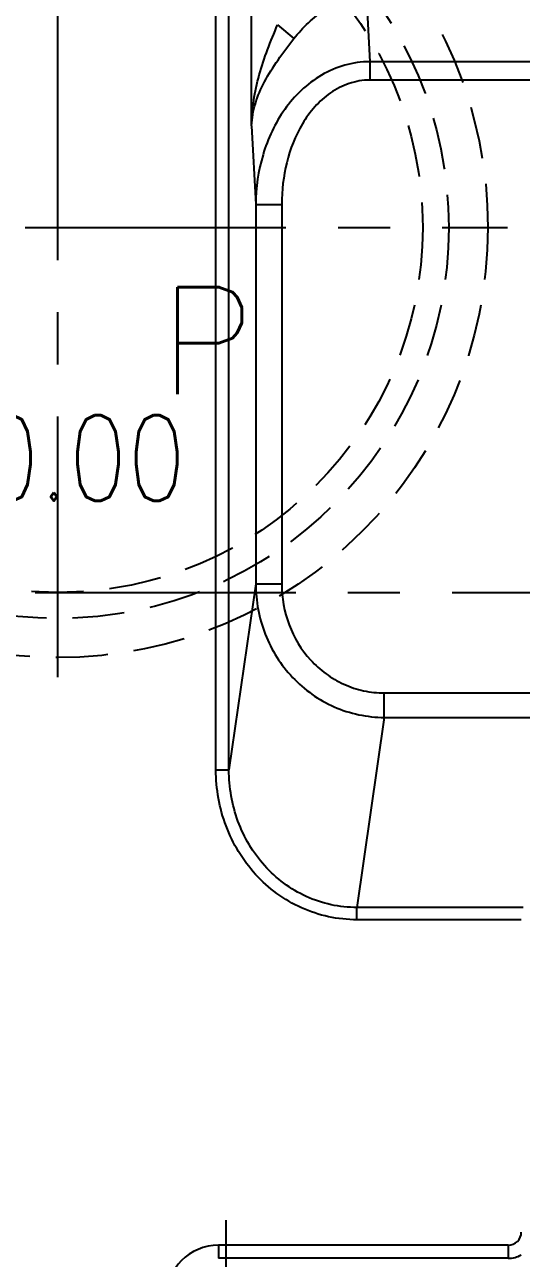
# Model space of a CAD drawing. Header units: millimetres. Extents: x 27275 to 28529, y -21406 to -20519.
# Drawn here: x 27836.45 to 27855.51, y -20735.84 to -20688.5 of the extents above; entities that cross this region are included whole.
import ezdxf

# ---------------------------------------------------------------- set-up
doc = ezdxf.new("R2010")
doc.units = ezdxf.units.MM
doc.header["$LTSCALE"] = 8
for name, pattern in [('CENTER', [2, 1.25, -0.25, 0.25, -0.25]), ('CENTER2', [1.125, 0.75, -0.125, 0.125, -0.125]), ('HIDDEN', [0.375, 0.25, -0.125])]:
    doc.linetypes.add(name, pattern=pattern)
for name, color, linetype in [('Cav-cor', 30, 'Continuous'), ('CL', 1, 'Continuous'), ('PIN', 5, 'Continuous'), ('PRODUCT', 1, 'Continuous'), ('SP', 3, 'Continuous')]:
    doc.layers.add(name, color=color, linetype=linetype)
doc.styles.get("Standard").update_dxf_attribs({"font": 'txt.shx', "width": 0.8, "bigfont": 'chineset.shx'})

# ---------------------------------------------------------------- blocks, each defined once
blk = doc.blocks.new('20160826.095208')
at = {"layer": 'SP', "linetype": 'CENTER'}
for p, q in [((0, -17.25), (0, 17.25)), ((-17.25, 0), (17.25, 0))]:
    blk.add_line(p, q, dxfattribs=at)
at = {"layer": 'SP', "linetype": 'HIDDEN'}
for radius in [16.5, 15, 14]:
    blk.add_circle((0, 0), radius, dxfattribs=at)
at = {"layer": 'SP'}
for s, p in [('S', (-5.456, 1.995)), ('P', (3.888, -6.392))]:
    blk.add_text(s, height=4.111, dxfattribs=at).set_placement(p)
at = {"layer": 'SP', "color": 6, "insert": (-1.275, -8.844), "char_height": 3.2812, "attachment_point": 5}
blk.add_mtext('Ø30.00', dxfattribs=at)

msp = doc.modelspace()

# ---------------------------------------------------------------- linework, layer by layer
at = {"layer": 'Cav-cor', "color": 241}
for p, q in [((27843.791, -20717.096), (27843.791, -20662.29)), ((27844.29, -20717.096), (27844.29, -20662.29)), ((27845.16, -20692.377), (27845.16, -20663.159)), ((27849.564, -20687.489), (27849.691, -20689.921)), ((27846.158, -20688.501), (27846.785, -20689.035)), ((27849.691, -20689.921), (27849.691, -20690.628)), ((27860.75, -20689.921), (27849.691, -20689.921)), ((27860.75, -20690.628), (27849.691, -20690.628)), ((27845.16, -20692.377), (27845.318, -20695.395)), ((27845.318, -20695.395), (27845.318, -20709.962)), ((27845.318, -20695.395), (27846.316, -20695.395)), ((27846.316, -20695.395), (27846.316, -20709.962)), ((27845.318, -20709.962), (27844.29, -20717.096)), ((27845.318, -20709.962), (27846.316, -20709.962)), ((27850.25, -20715.082), (27850.25, -20714.143)), ((27850.25, -20714.143), (27860.75, -20714.143)), ((27850.25, -20715.082), (27849.2, -20722.375)), ((27850.25, -20715.082), (27860.533, -20715.082)), ((27843.791, -20717.096), (27844.29, -20717.096)), ((27849.2, -20722.845), (27849.2, -20722.375)), ((27855.579, -20722.375), (27849.2, -20722.375)), ((27855.508, -20722.845), (27849.2, -20722.845)), ((27843.892, -20735.335), (27843.892, -20735.838)), ((27855.005, -20735.335), (27843.892, -20735.335)), ((27855.005, -20735.335), (27855.005, -20735.838)), ((27855.005, -20735.838), (27843.892, -20735.838))]:
    msp.add_line(p, q, dxfattribs=at)
for centre, radius, start, end in [((27855.005, -20734.832), 0.503, 270, 0), ((27843.892, -20737.347), 2.012, 90, 180), ((27855.005, -20734.832), 1.006, 270, 299.9999)]:
    msp.add_arc(centre, radius, start, end, dxfattribs=at)
for points, knots in [([(27846.785, -20689.035), (27846.951, -20688.818), (27847.319, -20688.406), (27847.977, -20687.903), (27848.737, -20687.565), (27849.29, -20687.487), (27849.564, -20687.489)], [0, 0, 0, 0, 0.249909, 0.49991, 0.749955, 1, 1, 1, 1]), ([(27845.16, -20692.377), (27845.166, -20692.051), (27845.224, -20691.393), (27845.437, -20690.417), (27845.759, -20689.451), (27846.023, -20688.819), (27846.158, -20688.501)], [0, 0, 0, 0, 0.242981, 0.489906, 0.742611, 1, 1, 1, 1]), ([(27845.16, -20692.377), (27845.17, -20692.092), (27845.274, -20691.504), (27845.644, -20690.659), (27846.171, -20689.838), (27846.577, -20689.306), (27846.785, -20689.035)], [0, 0, 0, 0, 0.226693, 0.468302, 0.728721, 1, 1, 1, 1]), ([(27849.691, -20689.921), (27849.368, -20689.923), (27848.719, -20690.016), (27847.82, -20690.406), (27847.041, -20690.997), (27846.197, -20691.979), (27845.504, -20693.463), (27845.322, -20694.753), (27845.318, -20695.395)], [0, 0, 0, 0, 0.12551, 0.250981, 0.376347, 0.501582, 0.750849, 1, 1, 1, 1]), ([(27849.691, -20690.628), (27849.424, -20690.628), (27848.884, -20690.718), (27848.161, -20691.092), (27847.56, -20691.638), (27846.93, -20692.513), (27846.439, -20693.783), (27846.316, -20694.859), (27846.316, -20695.395)], [0, 0, 0, 0, 0.124822, 0.24978, 0.37488, 0.500075, 0.749913, 1, 1, 1, 1]), ([(27845.318, -20709.962), (27845.319, -20710.29), (27845.381, -20710.948), (27845.654, -20711.899), (27846.1, -20712.784), (27846.706, -20713.567), (27847.455, -20714.218), (27848.318, -20714.707), (27849.263, -20715.011), (27849.922, -20715.081), (27850.25, -20715.082)], [0, 0, 0, 0, 0.124879, 0.24978, 0.374724, 0.49971, 0.624742, 0.749813, 0.8749, 1, 1, 1, 1]), ([(27846.316, -20709.962), (27846.316, -20710.491), (27846.504, -20711.558), (27847.206, -20712.719), (27847.998, -20713.431), (27848.691, -20713.835), (27849.452, -20714.086), (27849.985, -20714.143), (27850.25, -20714.143)], [0, 0, 0, 0, 0.249574, 0.498997, 0.62426, 0.749515, 0.874755, 1, 1, 1, 1]), ([(27849.2, -20722.845), (27848.835, -20722.845), (27848.104, -20722.767), (27847.057, -20722.422), (27846.105, -20721.867), (27845.286, -20721.13), (27844.627, -20720.247), (27844.147, -20719.256), (27843.856, -20718.194), (27843.791, -20717.462), (27843.791, -20717.096)], [0, 0, 0, 0, 0.12489, 0.249802, 0.37475, 0.499739, 0.624771, 0.749837, 0.874918, 1, 1, 1, 1]), ([(27849.2, -20722.375), (27848.867, -20722.375), (27848.198, -20722.304), (27847.243, -20721.985), (27846.376, -20721.472), (27845.633, -20720.792), (27845.038, -20719.98), (27844.606, -20719.071), (27844.347, -20718.099), (27844.29, -20717.43), (27844.29, -20717.096)], [0, 0, 0, 0, 0.124911, 0.249845, 0.374809, 0.499806, 0.624836, 0.749888, 0.874947, 1, 1, 1, 1])]:
    msp.add_open_spline(points, degree=3, knots=knots, dxfattribs=at)
at = {"layer": 'CL', "color": 6, "linetype": 'CENTER'}
msp.add_line((27836.85, -20710.286), (27877.895, -20710.286), dxfattribs=at)
at = {"layer": 'PIN', "color": 3, "linetype": 'CENTER2'}
msp.add_line((27844.166, -20734.376), (27844.166, -20740.796), dxfattribs=at)
at = {"layer": 'PRODUCT'}
for p, q in [((27843.892, -20735.335), (27843.892, -20735.838)), ((27855.005, -20735.335), (27843.892, -20735.335)), ((27855.005, -20735.335), (27855.005, -20735.838)), ((27855.005, -20735.838), (27843.892, -20735.838))]:
    msp.add_line(p, q, dxfattribs=at)
for centre, radius, start, end in [((27855.005, -20734.832), 0.503, 270, 0), ((27843.892, -20737.347), 2.012, 90, 180), ((27855.005, -20734.832), 1.006, 270, 299.9999)]:
    msp.add_arc(centre, radius, start, end, dxfattribs=at)

# ---------------------------------------------------------------- block references
at = {"layer": 'SP'}
msp.add_blockref('20160826.095208', (27837.724, -20696.286), dxfattribs=at)

doc.saveas('drawing.dxf')
